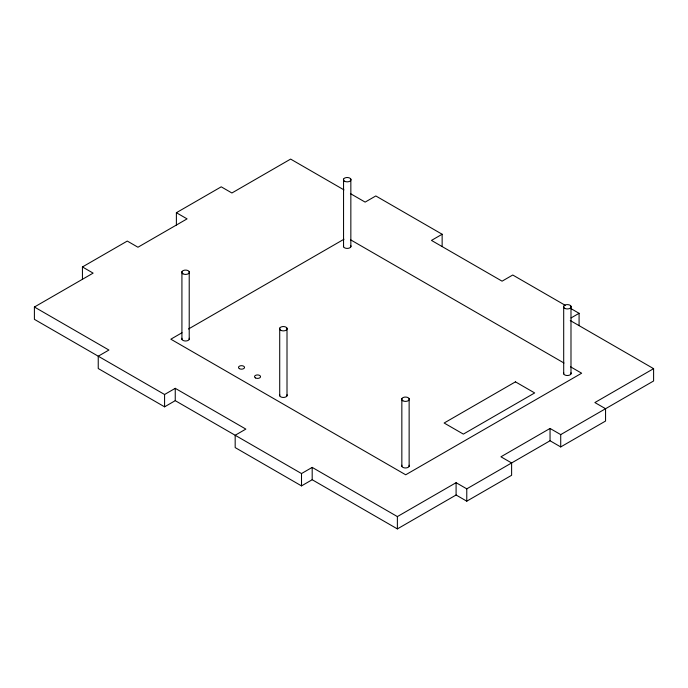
<?xml version="1.0" encoding="UTF-8"?>
<svg xmlns="http://www.w3.org/2000/svg" width="688" height="688" viewBox="0 0 688 688"><rect width="100%" height="100%" fill="white"/><g stroke="black" fill="none" stroke-linecap="round" stroke-linejoin="round"><path stroke-width="1.03" d="M82.44 279.285L82.44 266.953L127.28 241.067L137.953 247.233L187.067 218.879L176.386 212.712L176.386 225.045M176.386 212.712L221.226 186.826L231.908 192.993L290.62 159.091L343.983 189.897M570.257 320.539L653.6 368.656L653.6 380.98L560.72 434.61L550.047 428.443L500.933 456.798L511.614 462.955L511.614 475.288L466.774 501.174L456.092 495.007L397.38 528.909L312.189 479.725L301.507 485.891L235.176 447.587L235.176 435.263L245.857 429.097L175.251 388.333L164.578 394.499L34.4 319.344L34.4 307.02L93.121 273.119L82.44 266.953M182.01 332.743L170.839 339.193L405.705 474.789L581.644 373.214L570.507 366.781M188.521 328.984L343.983 239.226M442.143 246.571L442.143 234.247L431.471 240.413L502.077 281.168L512.749 275.011L565.261 305.326M34.4 307.02L108.919 350.037L98.238 356.203L98.238 368.527L164.578 406.832L175.251 400.665L301.507 473.559L312.189 467.393L397.38 516.585L456.092 482.684L466.774 488.85L550.047 440.767L560.72 446.933L605.56 421.047L605.56 408.715L594.879 402.557L653.6 368.656M571.074 317.925L579.081 313.307L579.081 325.63M442.143 234.247L375.811 195.951L365.139 202.109L350.416 193.612M570.791 308.516L579.081 313.307M350.493 239.759L564.005 363.032M570.988 306.203L570.988 373.902M563.696 306.203L563.696 373.902M560.72 434.61L560.72 446.933M550.047 428.443L550.047 440.767M466.774 488.85L466.774 501.174M456.092 482.684L456.092 495.007M409.136 398.662L409.136 466.361M401.844 398.662L401.844 466.361M397.38 516.585L397.38 528.909M350.846 179.112L350.846 246.811M343.553 179.112L343.553 246.811M312.189 467.393L312.189 479.725M301.507 473.559L301.507 485.891M287.008 328.15L287.008 395.849M279.715 328.15L279.715 395.849M189.217 271.691L189.217 339.39M181.924 271.691L181.924 339.39M175.251 388.333L175.251 400.665M164.578 394.499L164.578 406.832M287.008 394.714A3.775 2.176 0 0 1 283.361 397.458A3.775 2.176 0 0 1 279.715 394.714M409.136 465.226A3.775 2.176 0 0 1 405.49 467.969A3.775 2.176 0 0 1 401.844 465.226M189.217 338.255A3.775 2.176 0 0 1 185.571 340.999A3.775 2.176 0 0 1 181.924 338.255M350.846 245.676A3.775 2.176 0 0 1 347.199 248.42A3.775 2.176 0 0 1 343.553 245.676M570.988 372.776A3.775 2.176 0 0 1 567.342 375.519A3.775 2.176 0 0 1 563.696 372.776M515.458 381.849L444.138 423.017L463.359 434.111L534.671 392.943L515.458 381.849M402.824 400.769A3.775 2.176 0 0 0 409.136 399.788A3.775 2.176 0 0 0 404.518 397.122A3.775 2.176 0 0 0 402.824 400.769M280.695 330.257A3.775 2.176 0 0 0 287.008 329.277A3.775 2.176 0 0 0 282.381 326.611A3.775 2.176 0 0 0 280.695 330.257M182.905 273.798A3.775 2.176 0 0 0 189.217 272.818A3.775 2.176 0 0 0 184.59 270.152A3.775 2.176 0 0 0 182.905 273.798M344.533 181.219A3.775 2.176 0 0 0 350.846 180.239A3.775 2.176 0 0 0 346.227 177.573A3.775 2.176 0 0 0 344.533 181.219M239.372 368.656A3.019 1.746 0 0 0 244.429 367.874A3.019 1.746 0 0 0 240.731 365.741A3.019 1.746 0 0 0 239.372 368.656M255.394 377.901A3.019 1.746 0 0 0 260.442 377.119A3.019 1.746 0 0 0 256.744 374.986A3.019 1.746 0 0 0 255.394 377.901M564.667 308.31A3.775 2.176 0 0 0 570.988 307.338A3.775 2.176 0 0 0 566.362 304.664A3.775 2.176 0 0 0 564.667 308.31"/></g></svg>
